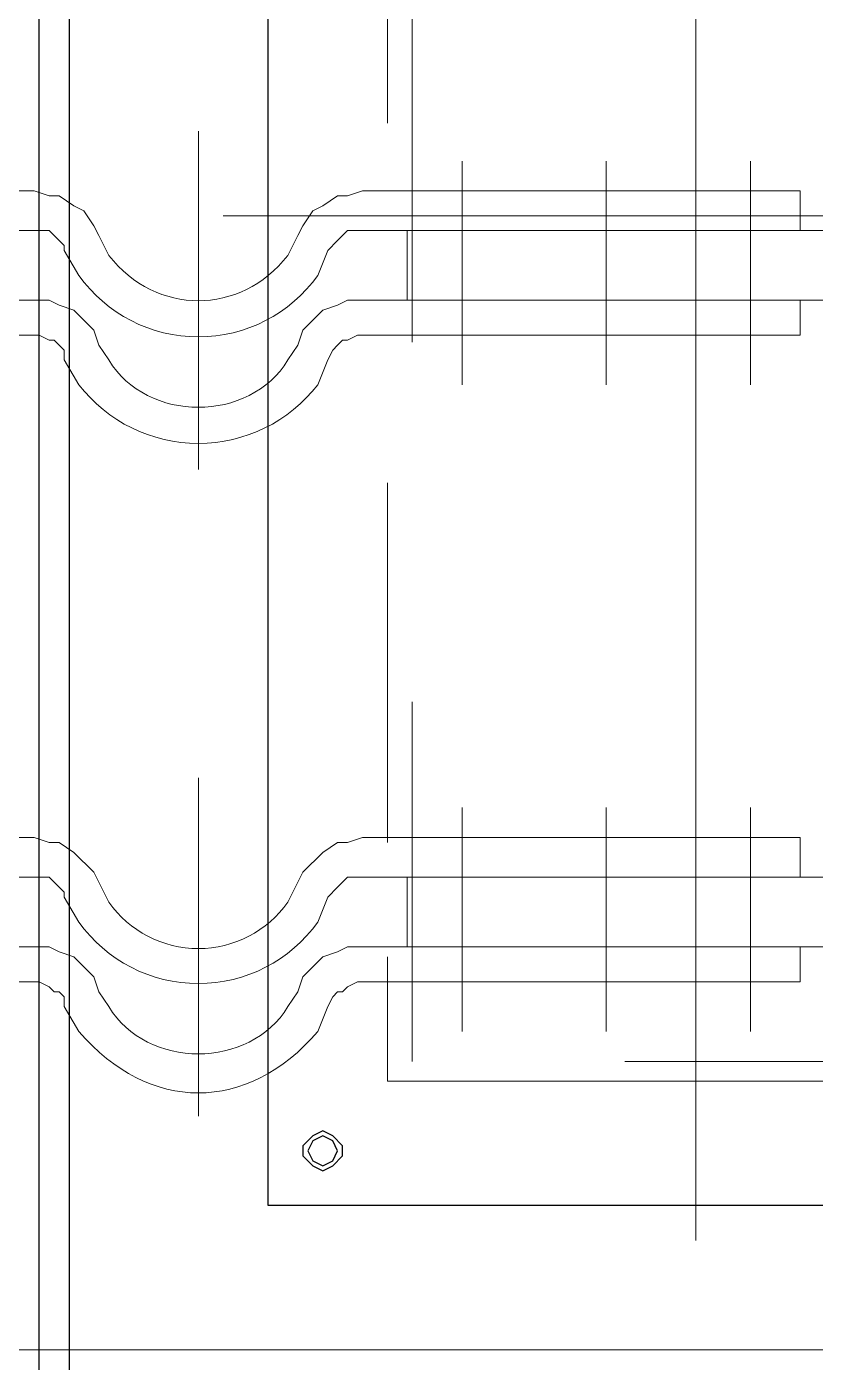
# Model space of a CAD drawing. Header units: metres. Extents: x 531689 to 532245, y 2673919 to 2674172.
# Drawn here: x 532023.9136 to 532024.1328, y 2674037.1635 to 2674037.5349 of the extents above; entities that cross this region are included whole.
import ezdxf

# ---------------------------------------------------------------- set-up
doc = ezdxf.new("R2010")
doc.units = ezdxf.units.M
doc.header["$MEASUREMENT"] = 0
doc.linetypes.add('PDF_IMPORT', pattern=[1, 0.8, -0.2])
doc.layers.add('IDT', color=7, linetype='Continuous')

# ---------------------------------------------------------------- blocks, each defined once
blk = doc.blocks.new('IDT')
at = {"layer": 'IDT', "color": 0, "lineweight": 25}
for p, q in [((17.00597749382158, 12.43073513703428), (17.00597749382158, 13.75164378777674)), ((17.01427616581421, 13.75164378777674), (17.01427616581421, 12.43073513703428)), ((16.71136622391649, 13.05176967544628), (16.95065124651163, 13.05176967544628)), ((16.95065124651163, 13.05176967544628), (16.95065124651163, 12.50127580843525)), ((16.93267029105644, 13.04070447208926), (16.92990399021735, 13.03793817124995)), ((16.93267029105644, 13.03932132166949), (16.93128714063667, 13.03655502083041)), ((16.93543659189552, 13.0420876225088), (16.93267029105644, 13.04070447208926)), ((16.93543659189552, 13.04070447208926), (16.93267029105644, 13.03932132166949)), ((16.93820289273506, 13.04070447208926), (16.93543659189552, 13.0420876225088)), ((16.93820289273506, 13.03932132166949), (16.93543659189552, 13.04070447208926)), ((16.94096919357415, 13.03793817124995), (16.93820289273506, 13.04070447208926)), ((16.93958604315438, 13.03655502083041), (16.93820289273506, 13.03932132166949)), ((16.92990399021735, 13.03793817124995), (16.92990399021735, 13.03517187041064)), ((16.93128714063667, 13.03655502083041), (16.93267029105644, 13.03378871999109)), ((16.93820289273506, 13.03378871999109), (16.93958604315438, 13.03655502083041)), ((16.94096919357415, 13.03517187041064), (16.94096919357415, 13.03793817124995)), ((16.92990399021735, 13.03517187041064), (16.93267029105644, 13.03240556957132)), ((16.93267029105644, 13.03378871999109), (16.93543659189552, 13.03240556957132)), ((16.93267029105644, 13.03240556957132), (16.93543659189552, 13.03102241915178)), ((16.93543659189552, 13.03240556957132), (16.93820289273506, 13.03378871999109)), ((16.93543659189552, 13.03102241915178), (16.93820289273506, 13.03240556957132)), ((16.93820289273506, 13.03240556957132), (16.94096919357415, 13.03517187041064))]:
    blk.add_line(p, q, dxfattribs=at)
at = {"layer": 'IDT', "color": 0, "lineweight": 13}
for p, q in [((16.62007829622124, 13.09188103761528), (18.11111444857741, 13.09188103761528)), ((16.83170031042371, 12.49021060507823), (16.83170031042371, 13.06145172838353)), ((16.97001535238613, 13.02687296789293), (16.97001535238613, 12.96324804859012)), ((16.74456183398732, 13.01719091495545), (16.91745563644079, 13.01719091495545)), ((16.91745563644079, 13.01719091495545), (16.91745563644079, 12.98261215446485)), ((16.81648565580807, 13.00335941075934), (16.81648565580807, 12.97154695110783)), ((16.85659701797684, 13.00335941075934), (16.85659701797684, 12.97154695110783)), ((16.89670838014607, 13.00335941075934), (16.89670838014607, 12.97154695110783)), ((16.97001535238613, 12.99644365866118), (16.97001535238613, 12.93281873935837)), ((16.81648565580807, 12.9729301015276), (16.81648565580807, 12.94111764187608)), ((16.85659701797684, 12.9729301015276), (16.85659701797684, 12.94111764187608)), ((16.89670838014607, 12.9729301015276), (16.89670838014607, 12.94111764187608)), ((16.97001535238613, 12.84706341334152), (16.97001535238613, 12.78343849403893)), ((16.81648565580807, 12.82354985620793), (16.81648565580807, 12.79035424613687)), ((16.85659701797684, 12.82354985620793), (16.85659701797684, 12.79035424613687)), ((16.89670838014607, 12.82354985620793), (16.89670838014607, 12.79035424613687)), ((16.97001535238613, 12.81663410410977), (16.97001535238613, 12.75300918480696)), ((16.81648565580807, 12.79312054697618), (16.81648565580807, 12.76130808732489)), ((16.85659701797684, 12.79312054697618), (16.85659701797684, 12.76130808732489)), ((16.89670838014607, 12.79312054697618), (16.89670838014607, 12.76130808732489)), ((16.96309960028819, 12.77652274194077), (16.69891787013992, 12.77652274194077))]:
    blk.add_line(p, q, dxfattribs=at)
at = {"layer": 'IDT', "color": 0, "linetype": 'PDF_IMPORT', "lineweight": 13, "ltscale": 0.04666666666666686}
for p, q in [((16.75147758608571, 13.01165831327705), (16.9105398843424, 13.01165831327705)), ((16.9105398843424, 13.01165831327705), (16.9105398843424, 12.54138717060425))]:
    blk.add_line(p, q, dxfattribs=at)
at = {"layer": 'IDT', "color": 0, "lineweight": 0}
for p, q in [((16.93405344147621, 12.99644365866118), (16.93681974231529, 13.00335941075934)), ((17.00321096245742, 13.00335941075934), (17.00736041371627, 12.99644365866118)), ((16.93267029105644, 12.99367735782187), (16.93405344147621, 12.99644365866118)), ((16.945118644833, 12.99644365866118), (16.94235234399392, 12.99229420740232)), ((16.99767836077879, 12.99229420740232), (16.99491205993971, 12.99644365866118)), ((17.00736041371627, 12.99644365866118), (17.00736041371627, 12.99367735782187)), ((16.9257545389585, 12.98952790656301), (16.92852083979759, 12.99091105698255)), ((16.92852083979759, 12.99091105698255), (16.92990399021735, 12.99229420740232)), ((16.92990399021735, 12.99229420740232), (16.93128714063667, 12.99229420740232)), ((16.93128714063667, 12.99229420740232), (16.93267029105644, 12.99367735782187)), ((16.94235234399392, 12.99229420740232), (16.94096919357415, 12.98814475614347)), ((16.99906151119856, 12.98814475614347), (16.99767836077879, 12.99229420740232)), ((17.00736041371627, 12.99367735782187), (17.00874356413604, 12.99229420740232)), ((17.00874356413604, 12.99229420740232), (17.01012671455535, 12.99229420740232)), ((17.01012671455535, 12.99229420740232), (17.01150986497512, 12.99091105698278)), ((17.01150986497512, 12.99091105698278), (17.01427616581421, 12.98952790656301)), ((16.80265415161173, 12.97984585362576), (16.80265415161173, 12.98952790656301)), ((16.80265415161173, 12.98952790656301), (16.92437138853873, 12.98952790656301)), ((16.92437138853873, 12.98952790656301), (16.9257545389585, 12.98952790656301)), ((16.94096919357415, 12.98814475614347), (16.93543659189552, 12.98261215446485)), ((17.00459411287719, 12.98261215446485), (16.99906151119856, 12.98814475614347)), ((17.01427616581421, 12.98952790656301), (17.01565931623398, 12.98952790656301)), ((17.01565931623398, 12.98952790656301), (17.13737655316098, 12.98952790656301)), ((16.92437138853873, 12.97984585362576), (16.80265415161173, 12.97984585362576)), ((16.92852083979759, 12.97984585362576), (16.92437138853873, 12.97984585362576)), ((16.93128714063667, 12.9812290040453), (16.92852083979759, 12.97984585362576)), ((16.93543659189552, 12.98261215446485), (16.93128714063667, 12.9812290040453)), ((17.00874356413604, 12.9812290040453), (17.00459411287719, 12.98261215446485)), ((17.01150986497512, 12.97984585362576), (17.00874356413604, 12.9812290040453)), ((17.01565931623398, 12.97984585362576), (17.01150986497512, 12.97984585362576)), ((17.13737655316098, 12.97984585362576), (17.01565931623398, 12.97984585362576)), ((16.93405344147621, 12.96601434942943), (16.93681974231529, 12.9729301015276)), ((17.00321096245742, 12.9729301015276), (17.00736041371627, 12.96601434942943)), ((16.93128714063667, 12.96324804859012), (16.93405344147621, 12.96601434942943)), ((16.945118644833, 12.96739749984897), (16.94235234399392, 12.96186489817057)), ((16.99767836077879, 12.96186489817057), (16.99491205993971, 12.96739749984897)), ((17.00736041371627, 12.96601434942943), (17.00736041371627, 12.96463119900989)), ((16.92852083979759, 12.9604817477508), (16.92990399021735, 12.96186489817057)), ((16.92990399021735, 12.96186489817057), (16.93128714063667, 12.96324804859012)), ((16.94235234399392, 12.96186489817057), (16.94096919357415, 12.95909859733126)), ((16.99906151119856, 12.95909859733126), (16.99767836077879, 12.96186489817057)), ((17.00736041371627, 12.96463119900989), (17.01150986497512, 12.9604817477508)), ((16.80265415161173, 12.94941654439378), (16.80265415161173, 12.9604817477508)), ((16.80265415161173, 12.9604817477508), (16.92437138853873, 12.9604817477508)), ((16.92437138853873, 12.9604817477508), (16.92852083979759, 12.9604817477508)), ((16.94096919357415, 12.95909859733126), (16.93543659189552, 12.95356599565287)), ((17.00459411287719, 12.95356599565287), (16.99906151119856, 12.95909859733126)), ((17.01150986497512, 12.9604817477508), (17.01565931623398, 12.9604817477508)), ((17.01565931623398, 12.9604817477508), (17.13737655316098, 12.9604817477508)), ((16.92852083979759, 12.95079969481355), (16.92437138853873, 12.94941654439378)), ((16.93128714063667, 12.95079969481355), (16.92852083979759, 12.95079969481355)), ((16.93543659189552, 12.95356599565287), (16.93128714063667, 12.95079969481355)), ((17.00874356413604, 12.95079969481355), (17.00459411287719, 12.95356599565287)), ((17.01150986497512, 12.95079969481355), (17.00874356413604, 12.95079969481355)), ((17.01565931623398, 12.94941654439378), (17.01150986497512, 12.95079969481355)), ((16.92437138853873, 12.94941654439378), (16.80265415161173, 12.94941654439378)), ((17.13737655316098, 12.94941654439378), (17.01565931623398, 12.94941654439378)), ((16.93405344147621, 12.81663410410977), (16.93681974231529, 12.82354985620793)), ((17.00321096245742, 12.82354985620793), (17.00736041371627, 12.81663410410977)), ((16.93267029105644, 12.81386780327068), (16.93405344147621, 12.81663410410977)), ((16.945118644833, 12.81663410410977), (16.94235234399392, 12.81248465285091)), ((16.99767836077879, 12.81248465285091), (16.99491205993971, 12.81663410410977)), ((17.00736041371627, 12.81663410410977), (17.00736041371627, 12.81386780327068)), ((16.92990399021735, 12.81110150243137), (16.93128714063667, 12.81248465285091)), ((16.93128714063667, 12.81248465285091), (16.93267029105644, 12.81386780327068)), ((16.94235234399392, 12.81248465285091), (16.94096919357415, 12.80833520159206)), ((16.99906151119856, 12.80833520159206), (16.99767836077879, 12.81248465285091)), ((17.00736041371627, 12.81386780327068), (17.01012671455535, 12.81110150243137)), ((16.80265415161173, 12.80003629907435), (16.80265415161173, 12.80971835201183)), ((16.80265415161173, 12.80971835201183), (16.92437138853873, 12.80971835201183)), ((16.92437138853873, 12.80971835201183), (16.9257545389585, 12.80971835201183)), ((16.9257545389585, 12.80971835201183), (16.92852083979759, 12.81110150243137)), ((16.92852083979759, 12.81110150243137), (16.92990399021735, 12.81110150243137)), ((17.01012671455535, 12.81110150243137), (17.01150986497512, 12.81110150243137)), ((17.01150986497512, 12.81110150243137), (17.01427616581421, 12.80971835201183)), ((17.01427616581421, 12.80971835201183), (17.01565931623398, 12.80971835201183)), ((17.01565931623398, 12.80971835201183), (17.13737655316098, 12.80971835201183)), ((16.94096919357415, 12.80833520159206), (16.93543659189552, 12.80280259991366)), ((17.00459411287719, 12.80280259991366), (16.99906151119856, 12.80833520159206)), ((16.93128714063667, 12.80141944949389), (16.92852083979759, 12.80003629907435)), ((16.93543659189552, 12.80280259991366), (16.93128714063667, 12.80141944949389)), ((17.00874356413604, 12.80141944949389), (17.00459411287719, 12.80280259991366)), ((17.01150986497512, 12.80003629907435), (17.00874356413604, 12.80141944949389)), ((16.92437138853873, 12.80003629907435), (16.80265415161173, 12.80003629907435)), ((16.92852083979759, 12.80003629907435), (16.92437138853873, 12.80003629907435)), ((17.01565931623398, 12.80003629907435), (17.01150986497512, 12.80003629907435)), ((17.13737655316098, 12.80003629907435), (17.01565931623398, 12.80003629907435)), ((16.93405344147621, 12.78620479487802), (16.93681974231529, 12.79312054697641)), ((17.00321096245742, 12.79312054697618), (17.00736041371627, 12.78620479487802)), ((16.945118644833, 12.78758794529779), (16.94235234399392, 12.78205534361916)), ((16.99767836077879, 12.78205534361916), (16.99491205993971, 12.78758794529779)), ((16.92990399021735, 12.78205534361916), (16.93128714063667, 12.78343849403893)), ((16.93128714063667, 12.78343849403893), (16.93405344147621, 12.78620479487802)), ((17.00736041371627, 12.78620479487802), (17.00736041371627, 12.78482164445848)), ((17.00736041371627, 12.78482164445848), (17.01150986497512, 12.78067219319962)), ((16.80265415161173, 12.7696069898426), (16.80265415161173, 12.78067219319962)), ((16.80265415161173, 12.78067219319962), (16.92437138853873, 12.78067219319962)), ((16.92437138853873, 12.78067219319962), (16.92852083979759, 12.78067219319962)), ((16.92852083979759, 12.78067219319962), (16.92990399021735, 12.78205534361916)), ((16.94096919357415, 12.77928904277985), (16.93820289273506, 12.775139591521)), ((16.94235234399392, 12.78205534361916), (16.94096919357415, 12.77928904277985)), ((16.99906151119856, 12.77928904277985), (16.99767836077879, 12.78205534361916)), ((17.00182781203765, 12.775139591521), (16.99906151119856, 12.77928904277985)), ((17.01150986497512, 12.78067219319962), (17.01565931623398, 12.78067219319962)), ((17.01565931623398, 12.78067219319962), (17.13737655316098, 12.78067219319962)), ((16.93543659189552, 12.77375644110145), (16.93128714063667, 12.77099014026214)), ((16.93820289273506, 12.775139591521), (16.93543659189552, 12.77375644110145)), ((17.00459411287719, 12.77375644110145), (17.00182781203765, 12.775139591521)), ((17.00874356413604, 12.77099014026214), (17.00459411287719, 12.77375644110145)), ((16.92437138853873, 12.7696069898426), (16.80265415161173, 12.7696069898426)), ((16.92852083979759, 12.77099014026214), (16.92437138853873, 12.7696069898426)), ((16.93128714063667, 12.77099014026214), (16.92852083979759, 12.77099014026214)), ((17.01150986497512, 12.77099014026214), (17.00874356413604, 12.77099014026214)), ((17.01565931623398, 12.7696069898426), (17.01150986497512, 12.77099014026214)), ((17.13737655316098, 12.7696069898426), (17.01565931623398, 12.7696069898426))]:
    blk.add_line(p, q, dxfattribs=at)
at = {"layer": 'IDT', "color": 0, "lineweight": 9}
for p, q in [((16.91192303476217, 12.97984585362576), (16.77222484237998, 12.97984585362576)), ((16.91192303476217, 12.9604817477508), (16.91192303476217, 12.97984585362576)), ((16.77222484237998, 12.9604817477508), (16.91192303476217, 12.9604817477508)), ((16.91192303476217, 12.80003629907435), (16.77222484237998, 12.80003629907435)), ((16.91192303476217, 12.78067219319962), (16.91192303476217, 12.80003629907435)), ((16.77222484237998, 12.78067219319962), (16.91192303476217, 12.78067219319962))]:
    blk.add_line(p, q, dxfattribs=at)
at = {"layer": 'IDT', "color": 0, "linetype": 'PDF_IMPORT', "lineweight": 13, "ltscale": 0.03833333333333311}
blk.add_line((16.91745563644079, 12.95079969481355), (16.91745563644079, 12.53447141850631), dxfattribs=at)
at = {"layer": 'IDT', "color": 0, "lineweight": 0}
for centre, radius, start, end in [((16.97001535238613, 12.94925746985848), 0.04077182873171101, 35.49363115846416, 144.5063688415358), ((16.97001535238613, 12.94981744479549), 0.03047793271666864, 35.2266674644526, 144.7733325355474), ((16.97001535238658, 12.79786323321252), 0.04197321918675163, 37.73255305725375, 142.2674469427463), ((16.97001535238613, 12.76944791530707), 0.04077182873180959, 35.49363115846416, 144.5063688415358)]:
    blk.add_arc(centre, radius, start, end, dxfattribs=at)
for points in [[(17.00321096245742, 13.00335941075934), (16.98373159404744, 13.02613528766904), (16.95629911072527, 13.02613528766904), (16.93681974231529, 13.00335941075934)], [(16.99491205993971, 12.99644365866118), (16.98430790672253, 13.01398661648352), (16.95572279805018, 13.01398661648352), (16.945118644833, 12.99644365866118)], [(16.99491205993971, 12.81663410410977), (16.98430790672253, 12.83417706193211), (16.95572279805018, 12.83417706193211), (16.945118644833, 12.81663410410977)], [(16.99491205993971, 12.78758794529779), (16.98163381591101, 12.80434711788223), (16.9583968888617, 12.80434711788223), (16.945118644833, 12.78758794529779)]]:
    blk.add_open_spline(points, degree=3, dxfattribs=at)

msp = doc.modelspace()

# ---------------------------------------------------------------- block references
at = {"layer": 'IDT', "color": 8, "rotation": 180}
msp.add_blockref('IDT', (532040.9312843675, 2674050.258854317), dxfattribs=at)

doc.saveas('drawing.dxf')
